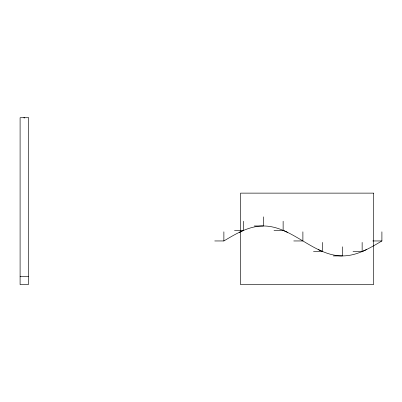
<?xml version="1.0" encoding="UTF-8"?>
<svg xmlns="http://www.w3.org/2000/svg" width="402" height="402" viewBox="0 0 402 402"><rect width="100%" height="100%" fill="white"/><g stroke="black" fill="none" stroke-linecap="round" stroke-linejoin="round"><path stroke-width="0.6" d="M24.386 118.022C25.19 117.278 23.326 117.278 24.13 118.022M214.723 240.954L223.874 240.954C235.964 233.763 248.838 225.959 263.38 225.984C278.42 225.969 291.626 234.276 304.118 241.687C315.977 248.748 328.756 256.174 343.012 255.918C357.323 255.722 369.971 248.044 381.9 240.954L381.9 231.803M254.23 225.984L263.38 225.984L263.38 216.834M234.477 230.366L243.627 230.366L243.627 221.221M273.983 230.366L283.134 230.366A87.46 87.46 0 0 1 287.46 232.341M293.736 240.954L302.887 240.954L302.887 231.803M372.749 240.954L381.9 240.954M313.49 251.541L322.64 251.541L322.64 242.391M352.996 251.541L362.147 251.541A87.631 87.631 0 0 0 366.473 249.567M333.243 255.923L342.393 255.923L342.393 246.778M20.1 276.305L28.416 276.305M362.147 242.391L362.147 251.541M283.134 221.221L283.134 230.366M223.874 231.803L223.874 240.954M322.64 251.541A87.46 87.46 0 0 1 318.314 249.567M239.301 232.341A87.631 87.631 0 0 1 243.627 230.366M28.416 117.716L20.1 117.716L20.1 284.621L28.416 284.621L28.416 117.716M373.584 193.131L240.507 193.131L240.507 284.621L373.584 284.621L373.584 193.131"/></g></svg>
